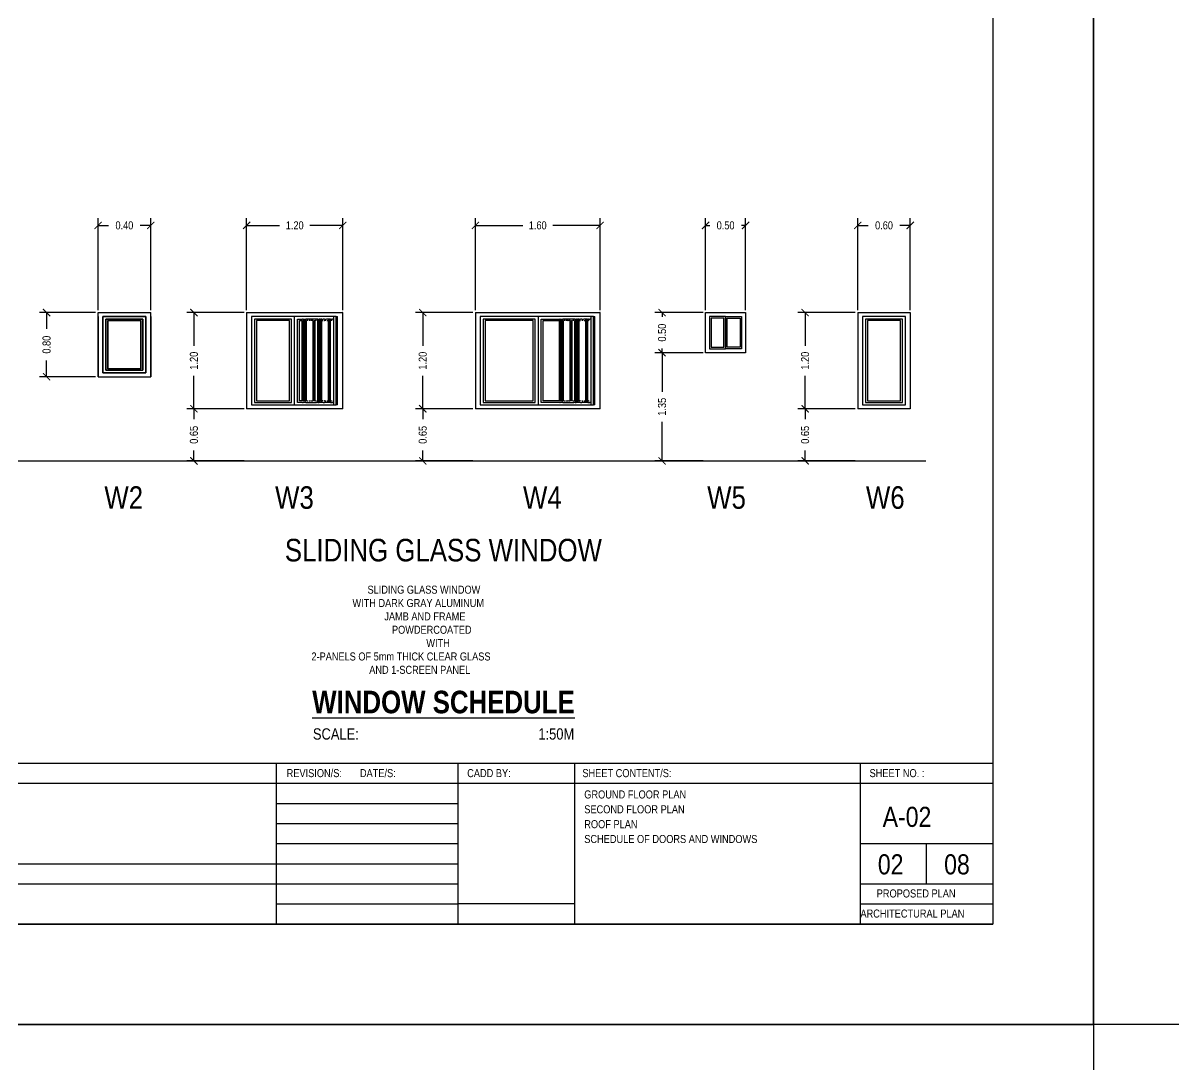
# Model space of a CAD drawing. Header units: inches. Extents: x 7263 to 7501, y 1317 to 1521.
# Drawn here: x 7388.99 to 7417.7, y 1469.11 to 1495.11 of the extents above; entities that cross this region are included whole.
import ezdxf

# ---------------------------------------------------------------- set-up
doc = ezdxf.new("R2010")
doc.units = ezdxf.units.IN
doc.header["$MEASUREMENT"] = 0
doc.layers.add('.25', color=250, linetype='Continuous', lineweight=25)
for name, color, linetype in [('Layer3', 3, 'Continuous'), ('Layer6', 6, 'Continuous'), ('Layer8', 8, 'Continuous'), ('text', 7, 'Continuous')]:
    doc.layers.add(name, color=color, linetype=linetype)
doc.styles.get("Standard").update_dxf_attribs({"font": ''})
doc.styles.get('Standard').set_extended_font_data('Tw Cen MT Condensed')
doc.dimstyles.new('ISOMETRIC -30', dxfattribs={"dimtxt": 0.2, "dimasz": 0.18, "dimexe": 0.18, "dimexo": 0.0625, "dimgap": 0.09, "dimtad": 0, "dimzin": 0, "dimdsep": 46, "dimtxsty": 'Standard', "dimblk": 'ARCHTICK', "dimcen": 0.09, "dimclrd": 8, "dimclre": 8, "dimclrt": 2, "dimadec": 0, "dimazin": 0, "dimtfac": 1, "dimtofl": 0, "dimtmove": 0, "dimatfit": 3, "dimfxl": 1, "dimtolj": 1, "dimtzin": 0, "dimarcsym": 0})
doc.dimstyles.get("Standard").update_dxf_attribs({"dimtxt": 0.2, "dimasz": 0.18, "dimexe": 0.18, "dimexo": 0.0625, "dimgap": 0.09, "dimtad": 0, "dimzin": 0, "dimdsep": 46, "dimtxsty": 'Standard', "dimblk": 'ARCHTICK', "dimcen": 0.09, "dimclrd": 8, "dimclre": 8, "dimclrt": 2, "dimadec": 0, "dimazin": 0, "dimtfac": 1, "dimtofl": 0, "dimtmove": 0, "dimatfit": 3, "dimfxl": 1, "dimtolj": 1, "dimtzin": 0, "dimarcsym": 0})

# ---------------------------------------------------------------- blocks, each defined once
blk = doc.blocks.new('_ArchTick')
at = {"color": 0, "linetype": 'ByBlock', "const_width": 0.15}
blk.add_lwpolyline([(-0.5, -0.5), (0.5, 0.5)], dxfattribs=at)
blk = doc.blocks.new('*D150')
at = {"layer": 'Defpoints', "color": 0, "transparency": 16777216}
for p in [(7390.859, 1487.885), (7389.576, 1486.285), (7390.859, 1486.285)]:
    blk.add_point(p, dxfattribs=at)
at = {"layer": 'Layer6', "color": 8, "lineweight": -2, "transparency": 16777216}
for p, q in [((7390.796, 1487.885), (7389.396, 1487.885)), ((7389.576, 1487.885), (7389.576, 1487.479)), ((7389.576, 1486.285), (7389.576, 1486.69)), ((7390.796, 1486.285), (7389.396, 1486.285))]:
    blk.add_line(p, q, dxfattribs=at)
at = {"layer": 'Layer6', "color": 8, "lineweight": -2, "transparency": 16777216, "xscale": 0.18, "yscale": 0.18, "zscale": 0.18}
for p, rotation in [((7389.576, 1487.885), 90), ((7389.576, 1486.285), 270)]:
    blk.add_blockref('_ArchTick', p, dxfattribs=dict(at, rotation=rotation))
at = {"layer": 'Layer6', "color": 2, "transparency": 16777216, "insert": (7389.576, 1487.085), "char_height": 0.2, "attachment_point": 5, "rotation": 90}
blk.add_mtext('\\A1;0.80', dxfattribs=at)
blk = doc.blocks.new('*D151')
at = {"layer": 'Defpoints', "color": 0, "transparency": 16777216}
for p in [(7392.174, 1490.061), (7390.859, 1487.885), (7392.174, 1487.885)]:
    blk.add_point(p, dxfattribs=at)
at = {"layer": 'Layer6', "color": 8, "lineweight": -2, "transparency": 16777216}
for p, q in [((7390.859, 1487.947), (7390.859, 1490.241)), ((7392.174, 1487.947), (7392.174, 1490.241)), ((7390.859, 1490.061), (7391.122, 1490.061)), ((7392.174, 1490.061), (7391.911, 1490.061))]:
    blk.add_line(p, q, dxfattribs=at)
at = {"layer": 'Layer6', "color": 8, "lineweight": -2, "transparency": 16777216, "xscale": 0.18, "yscale": 0.18, "zscale": 0.18, "rotation": 180}
blk.add_blockref('_ArchTick', (7390.859, 1490.061), dxfattribs=at)
at = {"layer": 'Layer6', "color": 8, "lineweight": -2, "transparency": 16777216, "xscale": 0.18, "yscale": 0.18, "zscale": 0.18}
blk.add_blockref('_ArchTick', (7392.174, 1490.061), dxfattribs=at)
at = {"layer": 'Layer6', "color": 2, "transparency": 16777216, "insert": (7391.517, 1490.061), "char_height": 0.2, "attachment_point": 5}
blk.add_mtext('\\A1;0.40', dxfattribs=at)
blk = doc.blocks.new('*D227')
at = {"layer": '.25', "color": 8, "lineweight": -2, "transparency": 16777216}
for p, q in [((7405.955, 1487.885), (7404.752, 1487.885)), ((7404.932, 1487.885), (7404.932, 1487.779)), ((7404.932, 1486.885), (7404.932, 1486.99)), ((7405.955, 1486.885), (7404.752, 1486.885))]:
    blk.add_line(p, q, dxfattribs=at)
at = {"layer": 'Defpoints', "color": 0, "transparency": 16777216}
for p in [(7406.017, 1487.885), (7404.932, 1486.885), (7406.017, 1486.885)]:
    blk.add_point(p, dxfattribs=at)
at = {"layer": '.25', "color": 8, "lineweight": -2, "transparency": 16777216, "xscale": 0.18, "yscale": 0.18, "zscale": 0.18}
for p, rotation in [((7404.932, 1487.885), 90), ((7404.932, 1486.885), 270)]:
    blk.add_blockref('_ArchTick', p, dxfattribs=dict(at, rotation=rotation))
at = {"layer": '.25', "color": 2, "transparency": 16777216, "insert": (7404.932, 1487.385), "char_height": 0.2, "attachment_point": 5, "rotation": 90}
blk.add_mtext('\\A1;0.50', dxfattribs=at)
blk = doc.blocks.new('*D228')
at = {"layer": '.25', "color": 8, "lineweight": -2, "transparency": 16777216}
for p, q in [((7405.955, 1486.885), (7404.752, 1486.885)), ((7404.932, 1486.885), (7404.932, 1485.91)), ((7404.932, 1484.185), (7404.932, 1485.159)), ((7405.955, 1484.185), (7404.752, 1484.185))]:
    blk.add_line(p, q, dxfattribs=at)
at = {"layer": 'Defpoints', "color": 0, "transparency": 16777216}
for p in [(7406.017, 1486.885), (7404.932, 1484.185), (7406.017, 1484.185)]:
    blk.add_point(p, dxfattribs=at)
at = {"layer": '.25', "color": 8, "lineweight": -2, "transparency": 16777216, "xscale": 0.18, "yscale": 0.18, "zscale": 0.18}
for p, rotation in [((7404.932, 1486.885), 90), ((7404.932, 1484.185), 270)]:
    blk.add_blockref('_ArchTick', p, dxfattribs=dict(at, rotation=rotation))
at = {"layer": '.25', "color": 2, "transparency": 16777216, "insert": (7404.932, 1485.535), "char_height": 0.2, "attachment_point": 5, "rotation": 90}
blk.add_mtext('\\A1;1.35', dxfattribs=at)
blk = doc.blocks.new('*D229')
at = {"layer": '.25', "color": 8, "lineweight": -2, "transparency": 16777216}
for p, q in [((7406.017, 1487.947), (7406.017, 1490.241)), ((7407.017, 1487.947), (7407.017, 1490.241)), ((7406.017, 1490.061), (7406.123, 1490.061)), ((7407.017, 1490.061), (7406.912, 1490.061))]:
    blk.add_line(p, q, dxfattribs=at)
at = {"layer": 'Defpoints', "color": 0, "transparency": 16777216}
for p in [(7407.017, 1490.061), (7406.017, 1487.885), (7407.017, 1487.885)]:
    blk.add_point(p, dxfattribs=at)
at = {"layer": '.25', "color": 8, "lineweight": -2, "transparency": 16777216, "xscale": 0.18, "yscale": 0.18, "zscale": 0.18, "rotation": 180}
blk.add_blockref('_ArchTick', (7406.017, 1490.061), dxfattribs=at)
at = {"layer": '.25', "color": 8, "lineweight": -2, "transparency": 16777216, "xscale": 0.18, "yscale": 0.18, "zscale": 0.18}
blk.add_blockref('_ArchTick', (7407.017, 1490.061), dxfattribs=at)
at = {"layer": '.25', "color": 2, "transparency": 16777216, "insert": (7406.517, 1490.061), "char_height": 0.2, "attachment_point": 5}
blk.add_mtext('\\A1;0.50', dxfattribs=at)
blk = doc.blocks.new('*D297')
at = {"layer": 'Defpoints', "color": 0, "transparency": 16777216}
for p in [(7396.966, 1490.061), (7394.567, 1487.885), (7396.966, 1487.885)]:
    blk.add_point(p, dxfattribs=at)
at = {"layer": 'Layer6', "color": 8, "lineweight": -2, "transparency": 16777216}
for p, q in [((7394.567, 1487.947), (7394.567, 1490.241)), ((7396.966, 1487.947), (7396.966, 1490.241)), ((7394.567, 1490.061), (7395.391, 1490.061)), ((7396.966, 1490.061), (7396.142, 1490.061))]:
    blk.add_line(p, q, dxfattribs=at)
at = {"layer": 'Layer6', "color": 8, "lineweight": -2, "transparency": 16777216, "xscale": 0.18, "yscale": 0.18, "zscale": 0.18, "rotation": 180}
blk.add_blockref('_ArchTick', (7394.567, 1490.061), dxfattribs=at)
at = {"layer": 'Layer6', "color": 8, "lineweight": -2, "transparency": 16777216, "xscale": 0.18, "yscale": 0.18, "zscale": 0.18}
blk.add_blockref('_ArchTick', (7396.966, 1490.061), dxfattribs=at)
at = {"layer": 'Layer6', "color": 2, "transparency": 16777216, "insert": (7395.767, 1490.061), "char_height": 0.2, "attachment_point": 5}
blk.add_mtext('\\A1;1.20', dxfattribs=at)
blk = doc.blocks.new('*D298')
at = {"layer": 'Defpoints', "color": 0, "transparency": 16777216}
for p in [(7394.567, 1487.885), (7393.252, 1485.485), (7394.567, 1485.485)]:
    blk.add_point(p, dxfattribs=at)
at = {"layer": 'Layer6', "color": 8, "lineweight": -2, "transparency": 16777216}
for p, q in [((7394.505, 1487.885), (7393.072, 1487.885)), ((7393.252, 1487.885), (7393.252, 1487.06)), ((7393.252, 1485.485), (7393.252, 1486.309)), ((7394.505, 1485.485), (7393.072, 1485.485))]:
    blk.add_line(p, q, dxfattribs=at)
at = {"layer": 'Layer6', "color": 8, "lineweight": -2, "transparency": 16777216, "xscale": 0.18, "yscale": 0.18, "zscale": 0.18}
for p, rotation in [((7393.252, 1487.885), 90), ((7393.252, 1485.485), 270)]:
    blk.add_blockref('_ArchTick', p, dxfattribs=dict(at, rotation=rotation))
at = {"layer": 'Layer6', "color": 2, "transparency": 16777216, "insert": (7393.252, 1486.685), "char_height": 0.2, "attachment_point": 5, "rotation": 90}
blk.add_mtext('\\A1;1.20', dxfattribs=at)
blk = doc.blocks.new('*D296')
at = {"layer": 'Defpoints', "color": 0, "transparency": 16777216}
for p in [(7394.567, 1485.485), (7393.252, 1484.185), (7394.567, 1484.185)]:
    blk.add_point(p, dxfattribs=at)
at = {"layer": 'Layer6', "color": 8, "lineweight": -2, "transparency": 16777216}
for p, q in [((7394.505, 1485.485), (7393.072, 1485.485)), ((7393.252, 1485.485), (7393.252, 1485.229)), ((7393.252, 1484.185), (7393.252, 1484.44)), ((7394.505, 1484.185), (7393.072, 1484.185))]:
    blk.add_line(p, q, dxfattribs=at)
at = {"layer": 'Layer6', "color": 8, "lineweight": -2, "transparency": 16777216, "xscale": 0.18, "yscale": 0.18, "zscale": 0.18}
for p, rotation in [((7393.252, 1485.485), 90), ((7393.252, 1484.185), 270)]:
    blk.add_blockref('_ArchTick', p, dxfattribs=dict(at, rotation=rotation))
at = {"layer": 'Layer6', "color": 2, "transparency": 16777216, "insert": (7393.252, 1484.835), "char_height": 0.2, "attachment_point": 5, "rotation": 90}
blk.add_mtext('\\A1;0.65', dxfattribs=at)
blk = doc.blocks.new('*D300')
at = {"layer": 'Defpoints', "color": 0, "transparency": 16777216}
for p in [(7403.385, 1490.061), (7400.276, 1487.885), (7403.385, 1487.885)]:
    blk.add_point(p, dxfattribs=at)
at = {"layer": 'Layer6', "color": 8, "lineweight": -2, "transparency": 16777216}
for p, q in [((7400.276, 1487.947), (7400.276, 1490.241)), ((7403.385, 1487.947), (7403.385, 1490.241)), ((7400.276, 1490.061), (7401.455, 1490.061)), ((7403.385, 1490.061), (7402.206, 1490.061))]:
    blk.add_line(p, q, dxfattribs=at)
at = {"layer": 'Layer6', "color": 8, "lineweight": -2, "transparency": 16777216, "xscale": 0.18, "yscale": 0.18, "zscale": 0.18, "rotation": 180}
blk.add_blockref('_ArchTick', (7400.276, 1490.061), dxfattribs=at)
at = {"layer": 'Layer6', "color": 8, "lineweight": -2, "transparency": 16777216, "xscale": 0.18, "yscale": 0.18, "zscale": 0.18}
blk.add_blockref('_ArchTick', (7403.385, 1490.061), dxfattribs=at)
at = {"layer": 'Layer6', "color": 2, "transparency": 16777216, "insert": (7401.83, 1490.061), "char_height": 0.2, "attachment_point": 5}
blk.add_mtext('\\A1;1.60', dxfattribs=at)
blk = doc.blocks.new('*D301')
at = {"layer": 'Defpoints', "color": 0, "transparency": 16777216}
for p in [(7400.276, 1487.885), (7398.961, 1485.485), (7400.276, 1485.485)]:
    blk.add_point(p, dxfattribs=at)
at = {"layer": 'Layer6', "color": 8, "lineweight": -2, "transparency": 16777216}
for p, q in [((7400.213, 1487.885), (7398.781, 1487.885)), ((7398.961, 1487.885), (7398.961, 1487.06)), ((7398.961, 1485.485), (7398.961, 1486.309)), ((7400.213, 1485.485), (7398.781, 1485.485))]:
    blk.add_line(p, q, dxfattribs=at)
at = {"layer": 'Layer6', "color": 8, "lineweight": -2, "transparency": 16777216, "xscale": 0.18, "yscale": 0.18, "zscale": 0.18}
for p, rotation in [((7398.961, 1487.885), 90), ((7398.961, 1485.485), 270)]:
    blk.add_blockref('_ArchTick', p, dxfattribs=dict(at, rotation=rotation))
at = {"layer": 'Layer6', "color": 2, "transparency": 16777216, "insert": (7398.961, 1486.685), "char_height": 0.2, "attachment_point": 5, "rotation": 90}
blk.add_mtext('\\A1;1.20', dxfattribs=at)
blk = doc.blocks.new('*D299')
at = {"layer": 'Defpoints', "color": 0, "transparency": 16777216}
for p in [(7400.276, 1485.485), (7398.961, 1484.185), (7400.276, 1484.185)]:
    blk.add_point(p, dxfattribs=at)
at = {"layer": 'Layer6', "color": 8, "lineweight": -2, "transparency": 16777216}
for p, q in [((7400.213, 1485.485), (7398.781, 1485.485)), ((7398.961, 1485.485), (7398.961, 1485.229)), ((7398.961, 1484.185), (7398.961, 1484.44)), ((7400.213, 1484.185), (7398.781, 1484.185))]:
    blk.add_line(p, q, dxfattribs=at)
at = {"layer": 'Layer6', "color": 8, "lineweight": -2, "transparency": 16777216, "xscale": 0.18, "yscale": 0.18, "zscale": 0.18}
for p, rotation in [((7398.961, 1485.485), 90), ((7398.961, 1484.185), 270)]:
    blk.add_blockref('_ArchTick', p, dxfattribs=dict(at, rotation=rotation))
at = {"layer": 'Layer6', "color": 2, "transparency": 16777216, "insert": (7398.961, 1484.835), "char_height": 0.2, "attachment_point": 5, "rotation": 90}
blk.add_mtext('\\A1;0.65', dxfattribs=at)
blk = doc.blocks.new('*D303')
at = {"layer": 'Defpoints', "color": 0, "transparency": 16777216}
for p in [(7411.125, 1490.061), (7409.816, 1487.885), (7411.125, 1487.885)]:
    blk.add_point(p, dxfattribs=at)
at = {"layer": 'Layer6', "color": 8, "lineweight": -2, "transparency": 16777216}
for p, q in [((7409.816, 1487.947), (7409.816, 1490.241)), ((7411.125, 1487.947), (7411.125, 1490.241)), ((7409.816, 1490.061), (7410.076, 1490.061)), ((7411.125, 1490.061), (7410.865, 1490.061))]:
    blk.add_line(p, q, dxfattribs=at)
at = {"layer": 'Layer6', "color": 8, "lineweight": -2, "transparency": 16777216, "xscale": 0.18, "yscale": 0.18, "zscale": 0.18, "rotation": 180}
blk.add_blockref('_ArchTick', (7409.816, 1490.061), dxfattribs=at)
at = {"layer": 'Layer6', "color": 8, "lineweight": -2, "transparency": 16777216, "xscale": 0.18, "yscale": 0.18, "zscale": 0.18}
blk.add_blockref('_ArchTick', (7411.125, 1490.061), dxfattribs=at)
at = {"layer": 'Layer6', "color": 2, "transparency": 16777216, "insert": (7410.47, 1490.061), "char_height": 0.2, "attachment_point": 5}
blk.add_mtext('\\A1;0.60', dxfattribs=at)
blk = doc.blocks.new('*D304')
at = {"layer": 'Defpoints', "color": 0, "transparency": 16777216}
for p in [(7409.816, 1487.885), (7408.501, 1485.485), (7409.816, 1485.485)]:
    blk.add_point(p, dxfattribs=at)
at = {"layer": 'Layer6', "color": 8, "lineweight": -2, "transparency": 16777216}
for p, q in [((7409.753, 1487.885), (7408.321, 1487.885)), ((7408.501, 1487.885), (7408.501, 1487.06)), ((7408.501, 1485.485), (7408.501, 1486.309)), ((7409.753, 1485.485), (7408.321, 1485.485))]:
    blk.add_line(p, q, dxfattribs=at)
at = {"layer": 'Layer6', "color": 8, "lineweight": -2, "transparency": 16777216, "xscale": 0.18, "yscale": 0.18, "zscale": 0.18}
for p, rotation in [((7408.501, 1487.885), 90), ((7408.501, 1485.485), 270)]:
    blk.add_blockref('_ArchTick', p, dxfattribs=dict(at, rotation=rotation))
at = {"layer": 'Layer6', "color": 2, "transparency": 16777216, "insert": (7408.501, 1486.685), "char_height": 0.2, "attachment_point": 5, "rotation": 90}
blk.add_mtext('\\A1;1.20', dxfattribs=at)
blk = doc.blocks.new('*D302')
at = {"layer": 'Defpoints', "color": 0, "transparency": 16777216}
for p in [(7409.816, 1485.485), (7408.501, 1484.185), (7409.816, 1484.185)]:
    blk.add_point(p, dxfattribs=at)
at = {"layer": 'Layer6', "color": 8, "lineweight": -2, "transparency": 16777216}
for p, q in [((7409.753, 1485.485), (7408.321, 1485.485)), ((7408.501, 1485.485), (7408.501, 1485.229)), ((7408.501, 1484.185), (7408.501, 1484.44)), ((7409.753, 1484.185), (7408.321, 1484.185))]:
    blk.add_line(p, q, dxfattribs=at)
at = {"layer": 'Layer6', "color": 8, "lineweight": -2, "transparency": 16777216, "xscale": 0.18, "yscale": 0.18, "zscale": 0.18}
for p, rotation in [((7408.501, 1485.485), 90), ((7408.501, 1484.185), 270)]:
    blk.add_blockref('_ArchTick', p, dxfattribs=dict(at, rotation=rotation))
at = {"layer": 'Layer6', "color": 2, "transparency": 16777216, "insert": (7408.501, 1484.835), "char_height": 0.2, "attachment_point": 5, "rotation": 90}
blk.add_mtext('\\A1;0.65', dxfattribs=at)

msp = doc.modelspace()

# ---------------------------------------------------------------- linework, layer by layer
at = {"layer": '.25', "color": 9, "true_color": 0xc7c8ca}
msp.add_point((7415.697, 1470.116), dxfattribs=at)
for p, q in [((7394.567, 1487.885), (7394.567, 1485.485)), ((7394.567, 1487.885), (7396.962, 1487.885)), ((7396.962, 1487.885), (7396.962, 1485.485)), ((7396.966, 1487.885), (7396.962, 1487.885)), ((7396.966, 1485.485), (7396.966, 1487.885)), ((7400.276, 1487.885), (7400.276, 1485.485)), ((7400.276, 1487.885), (7403.381, 1487.885)), ((7403.381, 1487.885), (7403.381, 1485.485)), ((7403.385, 1487.885), (7403.381, 1487.885)), ((7403.385, 1485.485), (7403.385, 1487.885)), ((7409.816, 1487.885), (7409.816, 1485.485)), ((7409.816, 1487.885), (7411.125, 1487.885)), ((7411.125, 1487.885), (7411.125, 1485.485)), ((7394.688, 1487.785), (7394.688, 1485.585)), ((7395.76, 1487.785), (7394.688, 1487.785)), ((7394.761, 1487.725), (7394.761, 1485.645)), ((7395.685, 1487.725), (7394.761, 1487.725)), ((7394.81, 1487.685), (7394.81, 1485.685)), ((7395.633, 1487.685), (7394.81, 1487.685)), ((7395.633, 1485.685), (7395.633, 1487.685)), ((7395.633, 1487.685), (7395.635, 1487.685)), ((7395.635, 1485.685), (7395.635, 1487.685)), ((7395.685, 1485.645), (7395.685, 1487.725)), ((7395.685, 1487.725), (7395.685, 1487.725)), ((7395.685, 1485.645), (7395.685, 1487.725)), ((7395.76, 1485.585), (7395.76, 1487.785)), ((7396.746, 1487.785), (7395.76, 1487.785)), ((7395.833, 1487.725), (7395.96, 1487.725)), ((7395.833, 1485.645), (7395.833, 1487.725)), ((7395.883, 1485.685), (7395.883, 1487.685)), ((7395.883, 1487.685), (7395.952, 1487.685)), ((7395.952, 1485.685), (7395.952, 1487.685)), ((7395.952, 1487.685), (7395.96, 1487.685)), ((7395.974, 1487.725), (7395.96, 1487.725)), ((7395.96, 1485.685), (7395.96, 1487.685)), ((7395.96, 1487.685), (7395.96, 1487.685)), ((7395.963, 1487.685), (7395.96, 1487.685)), ((7395.974, 1487.725), (7396.012, 1487.725)), ((7395.974, 1487.685), (7395.985, 1487.685)), ((7395.985, 1485.685), (7395.985, 1487.685)), ((7395.985, 1487.685), (7395.992, 1487.685)), ((7395.992, 1485.685), (7395.992, 1487.685)), ((7395.992, 1487.685), (7396.012, 1487.685)), ((7396.012, 1487.725), (7396.013, 1487.725)), ((7396.013, 1487.725), (7396.04, 1487.725)), ((7396.013, 1487.685), (7396.015, 1487.685)), ((7396.015, 1485.685), (7396.015, 1487.685)), ((7396.032, 1487.685), (7396.015, 1487.685)), ((7396.032, 1485.685), (7396.032, 1487.685)), ((7396.032, 1487.685), (7396.04, 1487.685)), ((7396.116, 1487.725), (7396.04, 1487.725)), ((7396.057, 1485.685), (7396.057, 1487.685)), ((7396.057, 1487.685), (7396.057, 1487.685)), ((7396.098, 1487.685), (7396.057, 1487.685)), ((7396.181, 1487.725), (7396.116, 1487.725)), ((7396.162, 1487.685), (7396.116, 1487.685)), ((7396.166, 1487.685), (7396.168, 1487.685)), ((7396.313, 1487.725), (7396.181, 1487.725)), ((7396.224, 1487.685), (7396.181, 1487.685)), ((7396.224, 1485.685), (7396.224, 1487.685)), ((7396.224, 1487.685), (7396.226, 1487.685)), ((7396.254, 1485.685), (7396.254, 1487.685)), ((7396.254, 1487.685), (7396.254, 1487.685)), ((7396.254, 1487.685), (7396.272, 1487.685)), ((7396.272, 1485.685), (7396.272, 1487.685)), ((7396.272, 1487.685), (7396.273, 1487.685)), ((7396.273, 1485.685), (7396.273, 1487.685)), ((7396.273, 1487.685), (7396.275, 1487.685)), ((7396.313, 1487.685), (7396.287, 1487.685)), ((7396.347, 1487.725), (7396.313, 1487.725)), ((7396.34, 1487.685), (7396.328, 1487.685)), ((7396.34, 1485.685), (7396.34, 1487.685)), ((7396.34, 1487.685), (7396.347, 1487.685)), ((7396.347, 1487.685), (7396.347, 1487.725)), ((7396.347, 1487.725), (7396.373, 1487.725)), ((7396.347, 1485.685), (7396.347, 1487.685)), ((7396.347, 1487.685), (7396.348, 1487.685)), ((7396.373, 1487.725), (7396.38, 1487.725)), ((7396.373, 1487.685), (7396.373, 1487.725)), ((7396.373, 1487.685), (7396.38, 1487.685)), ((7396.373, 1485.685), (7396.373, 1487.685)), ((7396.38, 1487.685), (7396.38, 1487.725)), ((7396.402, 1487.725), (7396.38, 1487.725)), ((7396.38, 1485.685), (7396.38, 1487.685)), ((7396.4, 1487.685), (7396.402, 1487.685)), ((7396.402, 1487.725), (7396.42, 1487.725)), ((7396.402, 1487.685), (7396.402, 1487.725)), ((7396.402, 1485.685), (7396.402, 1487.685)), ((7396.42, 1487.685), (7396.402, 1487.685)), ((7396.445, 1487.725), (7396.42, 1487.725)), ((7396.42, 1485.685), (7396.42, 1487.685)), ((7396.42, 1487.685), (7396.42, 1487.685)), ((7396.444, 1487.685), (7396.445, 1487.685)), ((7396.445, 1487.725), (7396.479, 1487.725)), ((7396.445, 1487.685), (7396.445, 1487.725)), ((7396.445, 1487.685), (7396.479, 1487.685)), ((7396.445, 1485.685), (7396.445, 1487.685)), ((7396.508, 1487.725), (7396.479, 1487.725)), ((7396.503, 1487.685), (7396.506, 1487.685)), ((7396.508, 1487.725), (7396.545, 1487.725)), ((7396.545, 1487.685), (7396.508, 1487.685)), ((7396.545, 1487.725), (7396.555, 1487.725)), ((7396.612, 1487.725), (7396.563, 1487.725)), ((7396.57, 1487.685), (7396.612, 1487.685)), ((7396.612, 1487.685), (7396.612, 1487.725)), ((7396.642, 1487.725), (7396.612, 1487.725)), ((7396.612, 1485.685), (7396.612, 1487.685)), ((7396.641, 1487.685), (7396.642, 1487.685)), ((7396.642, 1487.725), (7396.66, 1487.725)), ((7396.642, 1487.685), (7396.642, 1487.725)), ((7396.642, 1485.685), (7396.642, 1487.685)), ((7396.642, 1487.685), (7396.66, 1487.685)), ((7396.66, 1487.685), (7396.66, 1487.725)), ((7396.677, 1487.725), (7396.66, 1487.725)), ((7396.66, 1485.685), (7396.66, 1487.685)), ((7396.673, 1487.685), (7396.675, 1487.685)), ((7396.677, 1487.725), (7396.697, 1487.725)), ((7396.697, 1487.685), (7396.677, 1487.685)), ((7396.697, 1487.725), (7396.709, 1487.725)), ((7396.746, 1487.725), (7396.711, 1487.725)), ((7396.746, 1487.725), (7396.746, 1487.785)), ((7396.8, 1487.785), (7396.746, 1487.785)), ((7396.746, 1487.725), (7396.746, 1487.725)), ((7396.746, 1485.645), (7396.746, 1487.725)), ((7396.8, 1485.585), (7396.8, 1487.785)), ((7396.8, 1487.785), (7396.837, 1487.785)), ((7396.837, 1485.585), (7396.837, 1487.785)), ((7400.396, 1487.785), (7400.396, 1485.585)), ((7401.845, 1487.785), (7400.396, 1487.785)), ((7400.469, 1487.725), (7400.469, 1485.645)), ((7401.77, 1487.725), (7400.469, 1487.725)), ((7400.519, 1487.685), (7400.519, 1485.685)), ((7401.719, 1487.685), (7400.519, 1487.685)), ((7401.719, 1485.685), (7401.719, 1487.685)), ((7401.719, 1487.685), (7401.72, 1487.685)), ((7401.72, 1485.685), (7401.72, 1487.685)), ((7401.77, 1485.645), (7401.77, 1487.725)), ((7401.77, 1487.725), (7401.77, 1487.725)), ((7401.77, 1485.645), (7401.77, 1487.725)), ((7401.845, 1485.585), (7401.845, 1487.785)), ((7403.164, 1487.785), (7401.845, 1487.785)), ((7401.919, 1487.725), (7402.379, 1487.725)), ((7401.919, 1485.645), (7401.919, 1487.725)), ((7401.968, 1485.685), (7401.968, 1487.685)), ((7401.968, 1487.685), (7402.371, 1487.685)), ((7402.371, 1485.685), (7402.371, 1487.685)), ((7402.371, 1487.685), (7402.379, 1487.685)), ((7402.393, 1487.725), (7402.379, 1487.725)), ((7402.379, 1485.685), (7402.379, 1487.685)), ((7402.379, 1487.685), (7402.379, 1487.685)), ((7402.382, 1487.685), (7402.379, 1487.685)), ((7402.393, 1487.725), (7402.431, 1487.725)), ((7402.393, 1487.685), (7402.404, 1487.685)), ((7402.404, 1485.685), (7402.404, 1487.685)), ((7402.404, 1487.685), (7402.411, 1487.685)), ((7402.411, 1485.685), (7402.411, 1487.685)), ((7402.411, 1487.685), (7402.431, 1487.685)), ((7402.431, 1487.725), (7402.458, 1487.725)), ((7402.431, 1487.725), (7402.431, 1487.725)), ((7402.431, 1487.685), (7402.433, 1487.685)), ((7402.433, 1485.685), (7402.433, 1487.685)), ((7402.451, 1487.685), (7402.433, 1487.685)), ((7402.451, 1485.685), (7402.451, 1487.685)), ((7402.451, 1487.685), (7402.458, 1487.685)), ((7402.535, 1487.725), (7402.458, 1487.725)), ((7402.476, 1485.685), (7402.476, 1487.685)), ((7402.476, 1487.685), (7402.476, 1487.685)), ((7402.516, 1487.685), (7402.476, 1487.685)), ((7402.6, 1487.725), (7402.535, 1487.725)), ((7402.581, 1487.685), (7402.535, 1487.685)), ((7402.585, 1487.685), (7402.587, 1487.685)), ((7402.732, 1487.725), (7402.6, 1487.725)), ((7402.643, 1487.685), (7402.6, 1487.685)), ((7402.643, 1485.685), (7402.643, 1487.685)), ((7402.643, 1487.685), (7402.645, 1487.685)), ((7402.672, 1487.685), (7402.673, 1487.685)), ((7402.673, 1485.685), (7402.673, 1487.685)), ((7402.673, 1487.685), (7402.691, 1487.685)), ((7402.691, 1485.685), (7402.691, 1487.685)), ((7402.691, 1487.685), (7402.692, 1487.685)), ((7402.692, 1485.685), (7402.692, 1487.685)), ((7402.692, 1487.685), (7402.693, 1487.685)), ((7402.732, 1487.685), (7402.705, 1487.685)), ((7402.766, 1487.725), (7402.732, 1487.725)), ((7402.759, 1487.685), (7402.747, 1487.685)), ((7402.759, 1485.685), (7402.759, 1487.685)), ((7402.759, 1487.685), (7402.766, 1487.685)), ((7402.766, 1487.685), (7402.766, 1487.725)), ((7402.766, 1487.725), (7402.792, 1487.725)), ((7402.766, 1485.685), (7402.766, 1487.685)), ((7402.766, 1487.685), (7402.767, 1487.685)), ((7402.792, 1487.725), (7402.799, 1487.725)), ((7402.792, 1487.685), (7402.792, 1487.725)), ((7402.792, 1487.685), (7402.799, 1487.685)), ((7402.792, 1485.685), (7402.792, 1487.685)), ((7402.799, 1487.685), (7402.799, 1487.725)), ((7402.821, 1487.725), (7402.799, 1487.725)), ((7402.799, 1485.685), (7402.799, 1487.685)), ((7402.819, 1487.685), (7402.821, 1487.685)), ((7402.821, 1487.725), (7402.839, 1487.725)), ((7402.821, 1487.685), (7402.821, 1487.725)), ((7402.821, 1485.685), (7402.821, 1487.685)), ((7402.839, 1487.685), (7402.821, 1487.685)), ((7402.864, 1487.725), (7402.839, 1487.725)), ((7402.839, 1485.685), (7402.839, 1487.685)), ((7402.839, 1487.685), (7402.839, 1487.685)), ((7402.863, 1487.685), (7402.864, 1487.685)), ((7402.864, 1487.725), (7402.898, 1487.725)), ((7402.864, 1487.685), (7402.864, 1487.725)), ((7402.864, 1487.685), (7402.898, 1487.685)), ((7402.864, 1485.685), (7402.864, 1487.685)), ((7402.927, 1487.725), (7402.898, 1487.725)), ((7402.922, 1487.685), (7402.924, 1487.685)), ((7402.927, 1487.725), (7402.964, 1487.725)), ((7402.964, 1487.685), (7402.927, 1487.685)), ((7402.964, 1487.725), (7402.974, 1487.725)), ((7403.03, 1487.725), (7402.982, 1487.725)), ((7402.989, 1487.685), (7403.03, 1487.685)), ((7403.03, 1487.685), (7403.03, 1487.725)), ((7403.061, 1487.725), (7403.03, 1487.725)), ((7403.03, 1485.685), (7403.03, 1487.685)), ((7403.06, 1487.685), (7403.061, 1487.685)), ((7403.061, 1487.725), (7403.079, 1487.725)), ((7403.061, 1487.685), (7403.061, 1487.725)), ((7403.061, 1485.685), (7403.061, 1487.685)), ((7403.061, 1487.685), (7403.079, 1487.685)), ((7403.079, 1487.685), (7403.079, 1487.725)), ((7403.096, 1487.725), (7403.079, 1487.725)), ((7403.079, 1485.685), (7403.079, 1487.685)), ((7403.092, 1487.685), (7403.094, 1487.685)), ((7403.096, 1487.725), (7403.115, 1487.725)), ((7403.115, 1487.685), (7403.096, 1487.685)), ((7403.115, 1487.725), (7403.128, 1487.725)), ((7403.164, 1487.725), (7403.13, 1487.725)), ((7403.164, 1487.725), (7403.164, 1487.785)), ((7403.219, 1487.785), (7403.164, 1487.785)), ((7403.164, 1487.725), (7403.165, 1487.725)), ((7403.164, 1485.645), (7403.164, 1487.725)), ((7403.219, 1485.585), (7403.219, 1487.785)), ((7403.219, 1487.785), (7403.256, 1487.785)), ((7403.256, 1485.585), (7403.256, 1487.785)), ((7406.517, 1487.785), (7406.517, 1486.985)), ((7409.936, 1487.785), (7409.936, 1485.585)), ((7411.009, 1487.785), (7409.936, 1487.785)), ((7410.009, 1487.725), (7410.009, 1485.645)), ((7410.933, 1487.725), (7410.009, 1487.725)), ((7410.058, 1487.685), (7410.058, 1485.685)), ((7410.882, 1487.685), (7410.058, 1487.685)), ((7410.882, 1485.685), (7410.882, 1487.685)), ((7410.882, 1487.685), (7410.883, 1487.685)), ((7410.883, 1485.685), (7410.883, 1487.685)), ((7410.933, 1487.725), (7410.934, 1487.725)), ((7410.933, 1485.645), (7410.933, 1487.725)), ((7410.934, 1485.645), (7410.934, 1487.725)), ((7411.009, 1485.585), (7411.009, 1487.785)), ((7394.688, 1485.585), (7395.76, 1485.585)), ((7394.761, 1485.645), (7395.685, 1485.645)), ((7394.81, 1485.685), (7395.633, 1485.685)), ((7395.633, 1485.685), (7395.635, 1485.685)), ((7395.685, 1485.645), (7395.685, 1485.645)), ((7395.76, 1485.585), (7396.746, 1485.585)), ((7395.96, 1485.645), (7395.833, 1485.645)), ((7395.952, 1485.685), (7395.883, 1485.685)), ((7395.96, 1485.685), (7395.952, 1485.685)), ((7395.96, 1485.685), (7395.96, 1485.685)), ((7395.963, 1485.685), (7395.96, 1485.685)), ((7395.96, 1485.645), (7395.974, 1485.645)), ((7395.985, 1485.685), (7395.974, 1485.685)), ((7396.012, 1485.645), (7395.974, 1485.645)), ((7395.992, 1485.685), (7395.985, 1485.685)), ((7396.012, 1485.685), (7395.992, 1485.685)), ((7396.013, 1485.645), (7396.012, 1485.645)), ((7396.015, 1485.685), (7396.013, 1485.685)), ((7396.04, 1485.645), (7396.013, 1485.645)), ((7396.015, 1485.685), (7396.032, 1485.685)), ((7396.04, 1485.685), (7396.032, 1485.685)), ((7396.04, 1485.645), (7396.116, 1485.645)), ((7396.057, 1485.685), (7396.057, 1485.685)), ((7396.057, 1485.685), (7396.098, 1485.685)), ((7396.116, 1485.685), (7396.162, 1485.685)), ((7396.116, 1485.645), (7396.181, 1485.645)), ((7396.168, 1485.685), (7396.166, 1485.685)), ((7396.181, 1485.685), (7396.224, 1485.685)), ((7396.181, 1485.645), (7396.313, 1485.645)), ((7396.226, 1485.685), (7396.224, 1485.685)), ((7396.254, 1485.685), (7396.254, 1485.685)), ((7396.272, 1485.685), (7396.254, 1485.685)), ((7396.273, 1485.685), (7396.272, 1485.685)), ((7396.275, 1485.685), (7396.273, 1485.685)), ((7396.287, 1485.685), (7396.313, 1485.685)), ((7396.347, 1485.645), (7396.313, 1485.645)), ((7396.328, 1485.685), (7396.34, 1485.685)), ((7396.347, 1485.685), (7396.34, 1485.685)), ((7396.347, 1485.645), (7396.347, 1485.685)), ((7396.348, 1485.685), (7396.347, 1485.685)), ((7396.347, 1485.645), (7396.373, 1485.645)), ((7396.38, 1485.685), (7396.373, 1485.685)), ((7396.373, 1485.645), (7396.373, 1485.685)), ((7396.38, 1485.645), (7396.373, 1485.645)), ((7396.38, 1485.645), (7396.38, 1485.685)), ((7396.402, 1485.645), (7396.38, 1485.645)), ((7396.402, 1485.685), (7396.4, 1485.685)), ((7396.402, 1485.645), (7396.402, 1485.685)), ((7396.42, 1485.685), (7396.402, 1485.685)), ((7396.42, 1485.645), (7396.402, 1485.645)), ((7396.42, 1485.685), (7396.42, 1485.685)), ((7396.445, 1485.645), (7396.42, 1485.645)), ((7396.445, 1485.685), (7396.444, 1485.685)), ((7396.479, 1485.685), (7396.445, 1485.685)), ((7396.445, 1485.645), (7396.445, 1485.685)), ((7396.479, 1485.645), (7396.445, 1485.645)), ((7396.479, 1485.645), (7396.508, 1485.645)), ((7396.506, 1485.685), (7396.503, 1485.685)), ((7396.508, 1485.685), (7396.545, 1485.685)), ((7396.545, 1485.645), (7396.508, 1485.645)), ((7396.555, 1485.645), (7396.545, 1485.645)), ((7396.612, 1485.645), (7396.563, 1485.645)), ((7396.57, 1485.685), (7396.612, 1485.685)), ((7396.612, 1485.645), (7396.612, 1485.685)), ((7396.642, 1485.645), (7396.612, 1485.645)), ((7396.642, 1485.685), (7396.641, 1485.685)), ((7396.642, 1485.645), (7396.642, 1485.685)), ((7396.642, 1485.685), (7396.66, 1485.685)), ((7396.66, 1485.645), (7396.642, 1485.645)), ((7396.66, 1485.645), (7396.66, 1485.685)), ((7396.66, 1485.645), (7396.677, 1485.645)), ((7396.675, 1485.685), (7396.673, 1485.685)), ((7396.677, 1485.685), (7396.697, 1485.685)), ((7396.677, 1485.645), (7396.709, 1485.645)), ((7396.746, 1485.645), (7396.711, 1485.645)), ((7396.746, 1485.645), (7396.746, 1485.645)), ((7396.746, 1485.585), (7396.746, 1485.645)), ((7396.746, 1485.585), (7396.8, 1485.585)), ((7396.837, 1485.585), (7396.8, 1485.585)), ((7400.396, 1485.585), (7401.845, 1485.585)), ((7400.469, 1485.645), (7401.77, 1485.645)), ((7400.519, 1485.685), (7401.72, 1485.685)), ((7401.719, 1485.685), (7401.72, 1485.685)), ((7401.77, 1485.645), (7401.77, 1485.645)), ((7401.845, 1485.585), (7403.164, 1485.585)), ((7402.379, 1485.645), (7401.919, 1485.645)), ((7402.371, 1485.685), (7401.968, 1485.685)), ((7402.379, 1485.685), (7402.371, 1485.685)), ((7402.379, 1485.685), (7402.379, 1485.685)), ((7402.382, 1485.685), (7402.379, 1485.685)), ((7402.379, 1485.645), (7402.393, 1485.645)), ((7402.404, 1485.685), (7402.393, 1485.685)), ((7402.431, 1485.645), (7402.393, 1485.645)), ((7402.411, 1485.685), (7402.404, 1485.685)), ((7402.431, 1485.685), (7402.411, 1485.685)), ((7402.433, 1485.685), (7402.431, 1485.685)), ((7402.458, 1485.645), (7402.431, 1485.645)), ((7402.431, 1485.645), (7402.431, 1485.645)), ((7402.433, 1485.685), (7402.451, 1485.685)), ((7402.458, 1485.685), (7402.451, 1485.685)), ((7402.458, 1485.645), (7402.535, 1485.645)), ((7402.476, 1485.685), (7402.476, 1485.685)), ((7402.476, 1485.685), (7402.516, 1485.685)), ((7402.535, 1485.685), (7402.581, 1485.685)), ((7402.535, 1485.645), (7402.6, 1485.645)), ((7402.587, 1485.685), (7402.585, 1485.685)), ((7402.6, 1485.685), (7402.643, 1485.685)), ((7402.6, 1485.645), (7402.732, 1485.645)), ((7402.645, 1485.685), (7402.643, 1485.685)), ((7402.673, 1485.685), (7402.672, 1485.685)), ((7402.691, 1485.685), (7402.673, 1485.685)), ((7402.692, 1485.685), (7402.691, 1485.685)), ((7402.693, 1485.685), (7402.692, 1485.685)), ((7402.705, 1485.685), (7402.732, 1485.685)), ((7402.766, 1485.645), (7402.732, 1485.645)), ((7402.747, 1485.685), (7402.759, 1485.685)), ((7402.766, 1485.685), (7402.759, 1485.685)), ((7402.766, 1485.645), (7402.766, 1485.685)), ((7402.767, 1485.685), (7402.766, 1485.685)), ((7402.766, 1485.645), (7402.792, 1485.645)), ((7402.799, 1485.685), (7402.792, 1485.685)), ((7402.792, 1485.645), (7402.792, 1485.685)), ((7402.799, 1485.645), (7402.792, 1485.645)), ((7402.799, 1485.645), (7402.799, 1485.685)), ((7402.821, 1485.645), (7402.799, 1485.645)), ((7402.821, 1485.685), (7402.819, 1485.685)), ((7402.821, 1485.645), (7402.821, 1485.685)), ((7402.839, 1485.685), (7402.821, 1485.685)), ((7402.839, 1485.645), (7402.821, 1485.645)), ((7402.839, 1485.685), (7402.839, 1485.685)), ((7402.864, 1485.645), (7402.839, 1485.645)), ((7402.864, 1485.685), (7402.863, 1485.685)), ((7402.898, 1485.685), (7402.864, 1485.685)), ((7402.864, 1485.645), (7402.864, 1485.685)), ((7402.898, 1485.645), (7402.864, 1485.645)), ((7402.898, 1485.645), (7402.927, 1485.645)), ((7402.924, 1485.685), (7402.922, 1485.685)), ((7402.927, 1485.685), (7402.964, 1485.685)), ((7402.964, 1485.645), (7402.927, 1485.645)), ((7402.974, 1485.645), (7402.964, 1485.645)), ((7403.03, 1485.645), (7402.982, 1485.645)), ((7402.989, 1485.685), (7403.03, 1485.685)), ((7403.03, 1485.645), (7403.03, 1485.685)), ((7403.061, 1485.645), (7403.03, 1485.645)), ((7403.061, 1485.685), (7403.06, 1485.685)), ((7403.061, 1485.645), (7403.061, 1485.685)), ((7403.061, 1485.685), (7403.079, 1485.685)), ((7403.079, 1485.645), (7403.061, 1485.645)), ((7403.079, 1485.645), (7403.079, 1485.685)), ((7403.079, 1485.645), (7403.096, 1485.645)), ((7403.094, 1485.685), (7403.092, 1485.685)), ((7403.096, 1485.685), (7403.115, 1485.685)), ((7403.096, 1485.645), (7403.128, 1485.645)), ((7403.164, 1485.645), (7403.13, 1485.645)), ((7403.165, 1485.645), (7403.164, 1485.645)), ((7403.164, 1485.585), (7403.164, 1485.645)), ((7403.164, 1485.585), (7403.219, 1485.585)), ((7403.256, 1485.585), (7403.219, 1485.585)), ((7409.936, 1485.585), (7411.009, 1485.585)), ((7410.009, 1485.645), (7410.933, 1485.645)), ((7410.058, 1485.685), (7410.882, 1485.685)), ((7410.882, 1485.685), (7410.883, 1485.685)), ((7410.933, 1485.645), (7410.934, 1485.645)), ((7396.962, 1485.485), (7394.567, 1485.485)), ((7396.966, 1485.485), (7396.962, 1485.485)), ((7403.381, 1485.485), (7400.276, 1485.485)), ((7403.385, 1485.485), (7403.381, 1485.485)), ((7411.125, 1485.485), (7409.816, 1485.485))]:
    msp.add_line(p, q)
for points in [[(7406.017, 1487.885), (7407.017, 1487.885), (7407.017, 1486.885), (7406.017, 1486.885)], [(7406.517, 1487.785), (7406.117, 1487.785), (7406.117, 1486.985), (7406.517, 1486.985)], [(7406.477, 1487.745), (7406.157, 1487.745), (7406.157, 1487.025), (7406.477, 1487.025)], [(7406.517, 1487.785), (7406.917, 1487.785), (7406.917, 1486.985), (7406.517, 1486.985)], [(7406.557, 1487.745), (7406.877, 1487.745), (7406.877, 1487.025), (7406.557, 1487.025)]]:
    msp.add_lwpolyline(points, close=True)
at = {"layer": 'Defpoints'}
for points in [[(7339.197, 1521.116), (7415.697, 1521.116), (7415.697, 1470.116), (7339.197, 1470.116)], [(7415.697, 1521.116), (7492.197, 1521.116), (7492.197, 1470.116), (7415.697, 1470.116)], [(7339.197, 1470.116), (7415.697, 1470.116), (7415.697, 1419.116), (7339.197, 1419.116)]]:
    msp.add_lwpolyline(points, close=True, dxfattribs=at)
at = {"layer": 'Layer3'}
for p, q in [((7395.302, 1476.642), (7395.302, 1472.626)), ((7399.834, 1476.642), (7399.834, 1472.626)), ((7402.745, 1476.642), (7402.745, 1472.626)), ((7409.874, 1476.642), (7409.874, 1472.626)), ((7343.212, 1476.14), (7413.187, 1476.14)), ((7395.302, 1475.638), (7399.834, 1475.638)), ((7395.302, 1475.136), (7399.834, 1475.136)), ((7395.302, 1474.634), (7399.834, 1474.634)), ((7409.874, 1474.634), (7413.187, 1474.634)), ((7411.53, 1473.63), (7411.53, 1474.634)), ((7367.767, 1474.132), (7395.302, 1474.132)), ((7395.302, 1474.132), (7399.834, 1474.132)), ((7367.767, 1473.63), (7395.302, 1473.63)), ((7395.302, 1473.63), (7399.834, 1473.63)), ((7409.874, 1473.63), (7413.187, 1473.63)), ((7395.302, 1473.128), (7399.834, 1473.128)), ((7402.745, 1473.128), (7399.834, 1473.128)), ((7409.874, 1473.128), (7413.187, 1473.128))]:
    msp.add_line(p, q, dxfattribs=at)
at = {"layer": 'Layer6'}
for p, q in [((7413.187, 1518.606), (7413.187, 1472.626)), ((7343.212, 1476.642), (7413.187, 1476.642)), ((7343.212, 1472.626), (7413.187, 1472.626))]:
    msp.add_line(p, q, dxfattribs=at)
msp.add_lwpolyline([(7413.187, 1472.626), (7343.212, 1472.626), (7343.212, 1518.606), (7413.187, 1518.606)], close=True, dxfattribs=at)
at = {"layer": 'Layer8'}
msp.add_line((7383.176, 1484.185), (7411.51, 1484.185), dxfattribs=at)
at = {"layer": 'text'}
for p, q in [((7390.859, 1486.285), (7390.859, 1487.885)), ((7390.859, 1487.885), (7392.174, 1487.885)), ((7392.174, 1486.285), (7392.174, 1487.885)), ((7390.859, 1487.785), (7390.859, 1486.285)), ((7390.979, 1486.385), (7390.979, 1487.785)), ((7392.054, 1487.785), (7390.979, 1487.785)), ((7390.979, 1487.785), (7390.979, 1486.385)), ((7390.979, 1487.785), (7392.054, 1487.785)), ((7391.054, 1487.725), (7391.979, 1487.725)), ((7391.054, 1486.445), (7391.054, 1487.725)), ((7391.979, 1487.725), (7391.054, 1487.725)), ((7391.054, 1487.725), (7391.054, 1486.445)), ((7391.104, 1487.685), (7391.929, 1487.685)), ((7391.104, 1486.485), (7391.104, 1487.685)), ((7391.929, 1487.685), (7391.104, 1487.685)), ((7391.104, 1487.685), (7391.104, 1486.485)), ((7391.929, 1487.685), (7391.929, 1486.485)), ((7391.929, 1486.485), (7391.929, 1487.685)), ((7391.979, 1487.725), (7391.979, 1486.445)), ((7391.979, 1486.445), (7391.979, 1487.725)), ((7392.054, 1487.785), (7392.054, 1486.385)), ((7392.054, 1486.385), (7392.054, 1487.785)), ((7392.174, 1487.785), (7392.174, 1486.285)), ((7390.979, 1486.385), (7392.054, 1486.385)), ((7392.054, 1486.385), (7390.979, 1486.385)), ((7391.979, 1486.445), (7391.054, 1486.445)), ((7391.054, 1486.445), (7391.979, 1486.445)), ((7391.929, 1486.485), (7391.104, 1486.485)), ((7391.104, 1486.485), (7391.929, 1486.485)), ((7390.859, 1486.285), (7392.174, 1486.285))]:
    msp.add_line(p, q, dxfattribs=at)

# ---------------------------------------------------------------- texts
at = {"layer": 'Layer3', "char_height": 0.5625, "attachment_point": 1}
for s, width, insert in [('\\pi4.2525;{\\fArial Narrow|b0|i0|c0|p34;W2}', 9.42856, (7386.765, 1483.551)), ('\\pi4.25077;{\\fArial Narrow|b0|i0|c0|p34;W3}', 9.42856, (7391.026, 1483.551)), ('\\pi4.25135;{\\fArial Narrow|b0|i0|c0|p34;W4}', 9.42856, (7397.211, 1483.551)), ('\\pi4.24885;{\\fArial Narrow|b0|i0|c0|p34;W5}', 9.42856, (7401.809, 1483.551)), ('\\pi4.25077;{\\fArial Narrow|b0|i0|c0|p34;W6}', 9.42856, (7405.768, 1483.551)), ('\\pi2.35707;{\\fArial Narrow|b0|i0|c0|p34;SLIDING GLASS WINDOW}', 12.59184, (7393.163, 1482.239)), ('\\pi5.31967;{\\fArial Narrow|b1|i0|c0|p34;\\LWINDOW SCHEDULE\\P\\pi5.33627;\\fArial Narrow|b0|i0|c0|p34;\\H0.5x;\\lSCALE:                                                  1:50M}', 17.1549, (7390.884, 1478.448))]:
    msp.add_mtext_dynamic_manual_height_columns(s, width=width, gutter_width=1, heights=[0], dxfattribs=dict(at, insert=insert))
at = {"layer": 'Layer6', "color": 2, "insert": (7399.355, 1479.969), "char_height": 0.2, "attachment_point": 4}
msp.add_mtext('\\pi-1.77143;SLIDING GLASS WINDOW\\P\\pi-2.14762;WITH DARK GRAY ALUMINUM\\P\\pi-1.35238;JAMB AND FRAME\\P\\pi-1.1619;POWDERCOATED\\P\\pi-0.30476;WITH\\P\\pi-3.17143;2-PANELS OF 5mm THICK CLEAR GLASS\\P\\pi-1.72857;AND 1-SCREEN PANEL', dxfattribs=at)
at = {"layer": 'text'}
for s, height, p in [('GROUND FLOOR PLAN', 0.20079, (7402.991, 1475.76)), ('SECOND FLOOR PLAN', 0.20079, (7402.991, 1475.389)), ('ROOF PLAN', 0.2008, (7402.991, 1475.018)), ('SCHEDULE OF DOORS AND WINDOWS', 0.20079, (7402.991, 1474.648))]:
    msp.add_text(s, height=height, dxfattribs=at).set_placement(p)
at = {"layer": 'text', "lineweight": 30}
for s, p in [('A-02', (7410.436, 1475.05)), ('02', (7410.316, 1473.865)), ('08', (7411.97, 1473.865))]:
    msp.add_text(s, height=0.502, dxfattribs=at).set_placement(p)
at = {"layer": 'text', "attachment_point": 1}
for s, insert, char_height in [('REVISION/S:', (7395.565, 1476.493), 0.20079), ('DATE/S:', (7397.393, 1476.493), 0.2008), ('CADD BY:', (7400.07, 1476.493), 0.2008), ('SHEET CONTENT/S:', (7402.944, 1476.493), 0.20079), ('SHEET NO. :', (7410.109, 1476.493), 0.20079)]:
    msp.add_mtext(s, dxfattribs=dict(at, insert=insert, char_height=char_height))
at = {"layer": 'text', "char_height": 0.20079, "width": 3.31299, "attachment_point": 1}
for s, insert in [('\\pi0.41353;PROPOSED PLAN', (7409.874, 1473.49)), ('\\pi0.00717;ARCHITECTURAL PLAN', (7409.874, 1472.988))]:
    msp.add_mtext(s, dxfattribs=dict(at, insert=insert))

# ---------------------------------------------------------------- dimensions: what is measured, and where the dimension line sits
at = {"layer": '.25', "color": 9, "true_color": 0xc7c8ca}
dim = msp.add_linear_dim(base=(7407.017, 1490.061), p1=(7406.017, 1487.885), p2=(7407.017, 1487.885), text='0.50', dimstyle='ISOMETRIC -30', override={"dimpost": 'M'}, dxfattribs=at)
dim.commit()
dim.dimension.update_dxf_attribs({"geometry": '*D229', "text_midpoint": (7406.517, 1490.061)})
for base, p1, p2, text, picture, middle in [((7404.932, 1486.885), (7406.017, 1487.885), (7406.017, 1486.885), '0.50', '*D227', (7404.932, 1487.385)), ((7404.932, 1484.185), (7406.017, 1486.885), (7406.017, 1484.185), '1.35', '*D228', (7404.932, 1485.535))]:
    dim = msp.add_linear_dim(base=base, p1=p1, p2=p2, angle=90, text=text, dimstyle='ISOMETRIC -30', override={"dimpost": 'M'}, dxfattribs=at)
    dim.commit()
    dim.dimension.update_dxf_attribs({"geometry": picture, "text_midpoint": middle})
at = {"layer": 'Layer6'}
for base, p1, p2, text, picture, middle in [((7392.174, 1490.061), (7390.859, 1487.885), (7392.174, 1487.885), '0.40', '*D151', (7391.517, 1490.061)), ((7396.966, 1490.061), (7394.567, 1487.885), (7396.966, 1487.885), '1.20', '*D297', (7395.767, 1490.061)), ((7403.385, 1490.061), (7400.276, 1487.885), (7403.385, 1487.885), '1.60', '*D300', (7401.83, 1490.061)), ((7411.125, 1490.061), (7409.816, 1487.885), (7411.125, 1487.885), '0.60', '*D303', (7410.47, 1490.061))]:
    dim = msp.add_linear_dim(base=base, p1=p1, p2=p2, text=text, dimstyle='Standard', override={"dimpost": 'M'}, dxfattribs=at)
    dim.commit()
    dim.dimension.update_dxf_attribs({"geometry": picture, "text_midpoint": middle})
for base, p1, p2, text, picture, middle in [((7389.576, 1486.285), (7390.859, 1487.885), (7390.859, 1486.285), '0.80', '*D150', (7389.576, 1487.085)), ((7393.252, 1485.485), (7394.567, 1487.885), (7394.567, 1485.485), '1.20', '*D298', (7393.252, 1486.685)), ((7398.961, 1485.485), (7400.276, 1487.885), (7400.276, 1485.485), '1.20', '*D301', (7398.961, 1486.685)), ((7408.501, 1485.485), (7409.816, 1487.885), (7409.816, 1485.485), '1.20', '*D304', (7408.501, 1486.685)), ((7393.252, 1484.185), (7394.567, 1485.485), (7394.567, 1484.185), '0.65', '*D296', (7393.252, 1484.835)), ((7398.961, 1484.185), (7400.276, 1485.485), (7400.276, 1484.185), '0.65', '*D299', (7398.961, 1484.835)), ((7408.501, 1484.185), (7409.816, 1485.485), (7409.816, 1484.185), '0.65', '*D302', (7408.501, 1484.835))]:
    dim = msp.add_linear_dim(base=base, p1=p1, p2=p2, angle=90, text=text, dimstyle='Standard', override={"dimpost": 'M'}, dxfattribs=at)
    dim.commit()
    dim.dimension.update_dxf_attribs({"geometry": picture, "text_midpoint": middle})

doc.saveas('drawing.dxf')
